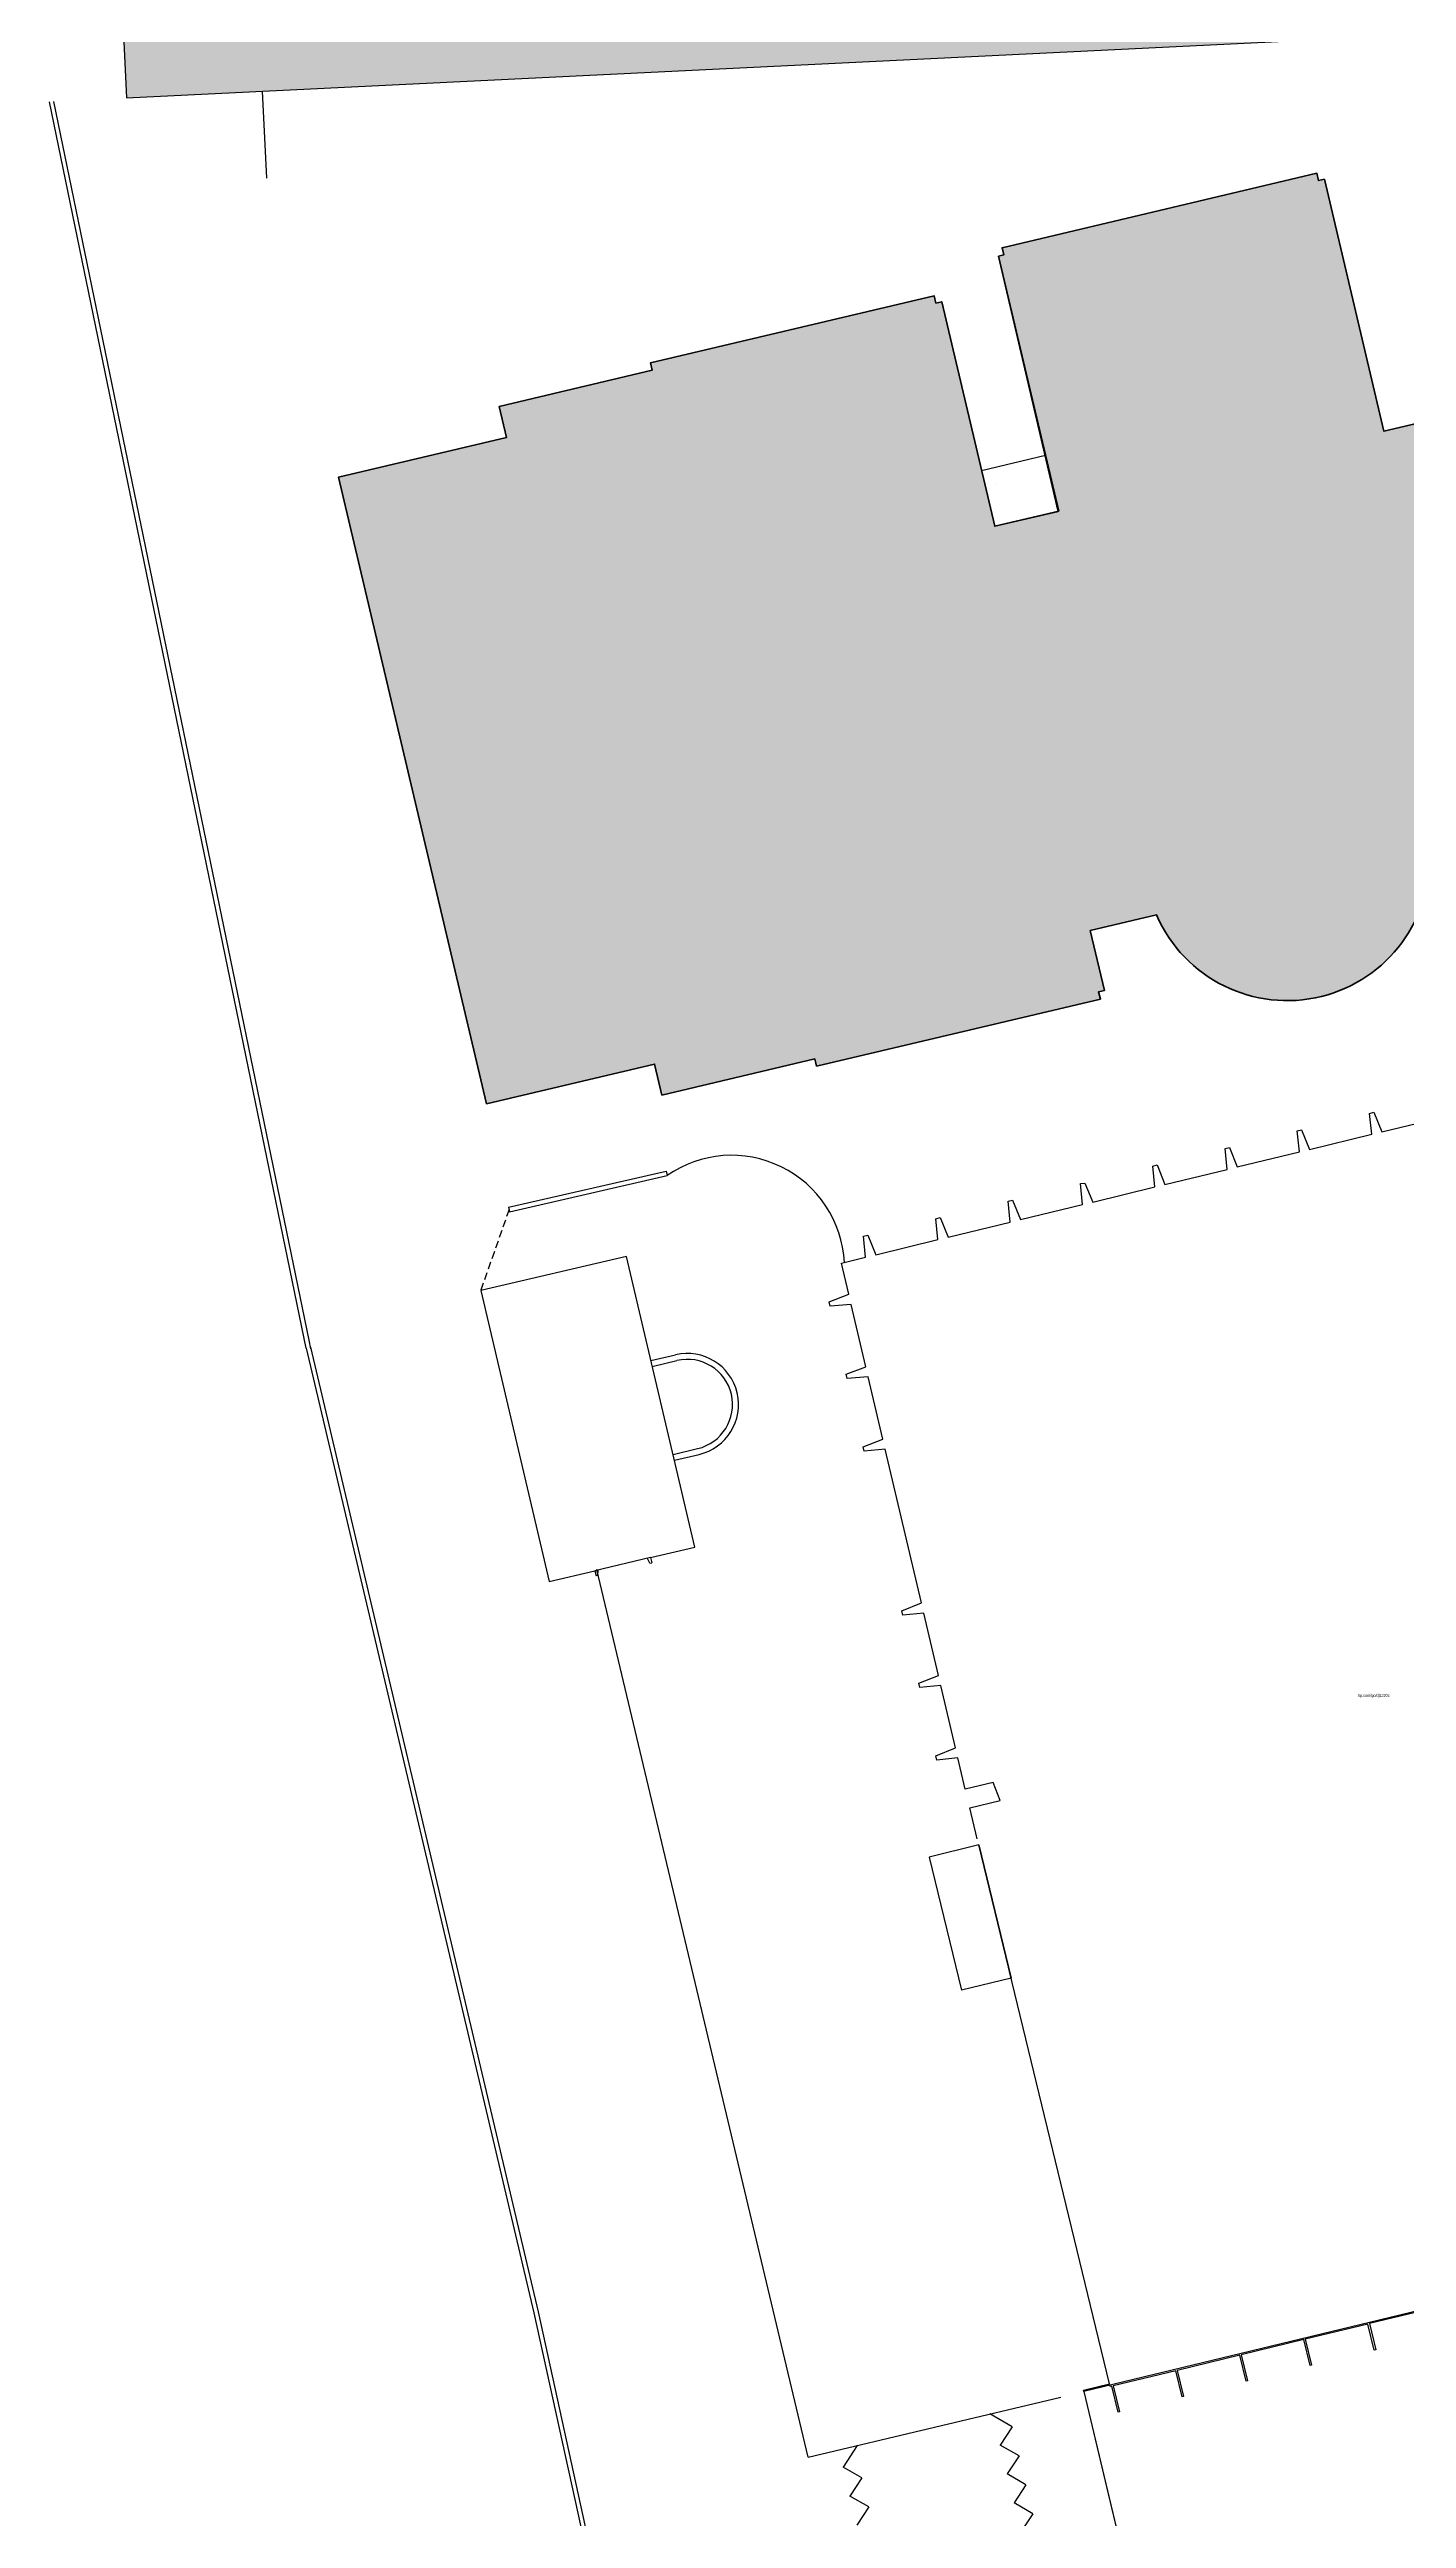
# Model space of a CAD drawing. Header units: millimetres. Extents: x 34038 to 35840, y 10511 to 10922.
# Drawn here: x 34062.4 to 34108, y 10673.6 to 10756.5 of the extents above; entities that cross this region are included whole.
import ezdxf

# ---------------------------------------------------------------- set-up
doc = ezdxf.new("R2010")
doc.units = ezdxf.units.MM
doc.linetypes.add('HIDDEN', pattern=[0.375, 0.25, -0.125])
for name, color, linetype in [('_0', 7, 'Continuous'), ('MANTER', 150, 'Continuous'), ('PAREDE', 4, 'Continuous')]:
    doc.layers.add(name, color=color, linetype=linetype)
doc.layers.add('PROJEÇÃO DAS EDIFICAÇÕES', color=4, linetype='Continuous', lineweight=60)
doc.styles.add('SANSSERIF', font='swisscl.ttf')

msp = doc.modelspace()

# ---------------------------------------------------------------- hatches: boundary and pattern name
at = {"layer": 'MANTER'}
h = msp.add_hatch(color=170, dxfattribs=at)
h.dxf.hatch_style = 1
h.paths.add_polyline_path([(34136.01768957287, 10788.65918684993), (34136.40721966201, 10788.67833395378), (34136.39720521172, 10788.8880952427), (34063.58504239561, 10785.30905967625), (34065.03716420053, 10754.89311746755), (34137.84932701664, 10758.47215303399), (34137.83931256635, 10758.68191432291), (34137.4497824772, 10758.66276721905)])
h = msp.add_hatch(color=170, dxfattribs=at)
h.dxf.hatch_style = 1
h.paths.add_polyline_path([(34132.25826076658, 10738.39322167993), (34129.7911070709, 10748.83370427497), (34123.04434488488, 10752.71460337156), (34108.48352956137, 10749.27378835282), (34108.59851594804, 10748.78718981993), (34108.4038765354, 10748.74119526539), (34109.47324992862, 10744.21582892156), (34107.28355653535, 10743.69839018265), (34105.28279341364, 10752.16520463265), (34105.088154001, 10752.11921007813), (34105.03066080782, 10752.36250934391), (34094.45200873094, 10749.86270530434), (34094.50950192413, 10749.61940603851), (34094.33480019576, 10749.57812288796), (34096.35856059581, 10741.01398873189), (34094.20732134319, 10740.50563695561), (34092.4250323545, 10748.04791419533), (34092.23039294186, 10748.00191964078), (34092.17289974867, 10748.24521890658), (34082.63556852941, 10745.9914857338), (34082.6930617226, 10745.748186468), (34077.55458122893, 10744.53393022797), (34077.80065209576, 10743.49260937036), (34072.15610912926, 10742.1587672885), (34077.12947823866, 10721.11250101103), (34082.77402120517, 10722.44634309284), (34083.02009207199, 10721.40502223522), (34088.15857256566, 10722.61927847521), (34088.21606575883, 10722.37597920942), (34097.75339697825, 10724.62971238216), (34097.69590378506, 10724.87301164795), (34097.89054319765, 10724.91900620249), (34097.4154415228, 10726.9295379241), (34099.63900141094, 10727.45497953521, 0.3663520705282909), (34105.18688702823, 10724.71731079736, 0.3596282915412333), (34108.81177871929, 10729.6225662564), (34112.70436738554, 10730.54241018374), (34113.08382246055, 10728.93663502948), (34113.2784618732, 10728.98262958403), (34113.43944281411, 10728.30139163979), (34128.37072184256, 10731.82974963479)])

# ---------------------------------------------------------------- linework, layer by layer
for p, q in [((34071.07052553138, 10712.89893537913), (34062.44031738454, 10754.76549161234)), ((34071.16846688617, 10713.16677978351), (34062.59193487476, 10754.77294427367)), ((34069.74637783483, 10752.19608487858), (34069.60277469846, 10755.11755764744)), ((34077.87022208991, 10717.63360479192), (34083.16383509341, 10718.84810953426)), ((34077.90376485779, 10717.48740327782), (34083.19737786129, 10718.70190802017)), ((34083.16383509341, 10718.84810953426), (34083.19737786129, 10718.70190802017)), ((34077.87022208991, 10717.63360479192), (34077.90376485779, 10717.48740327782)), ((34071.22701473538, 10712.88275455731), (34071.16846688617, 10713.16677978351)), ((34071.07052553138, 10712.89893537913), (34078.72271648142, 10680.50579381206)), ((34071.21650763047, 10712.93342054616), (34078.86869858051, 10680.54027897909)), ((34087.93750410233, 10675.65661461555), (34080.83728769286, 10705.47321810565)), ((34078.72271648142, 10680.50579381206), (34084.45068248679, 10654.35203071683)), ((34078.86924349083, 10680.53788486242), (34083.46651120426, 10659.54686456837)), ((34087.93750410233, 10675.65661461555), (34096.42117418354, 10677.67682773416)), ((34097.19941312615, 10677.86214947655), (34099.02354500614, 10670.20190169776)), ((34094.79109320173, 10676.67360749674), (34094.03459410505, 10677.10851233092)), ((34094.79109320173, 10676.67360749674), (34094.39055882851, 10676.06424743781)), ((34089.5869124933, 10676.04938760619), (34089.10761743245, 10675.32020358093)), ((34095.02274537971, 10675.70080881848), (34094.39055882851, 10676.06424743781)), ((34089.73980398366, 10674.95676496159), (34089.10761743245, 10675.32020358093)), ((34095.02274537971, 10675.70080881848), (34094.62221100648, 10675.09144875955)), ((34095.25439755769, 10674.72801014021), (34094.62221100648, 10675.09144875955)), ((34089.73980398366, 10674.95676496159), (34089.33926961043, 10674.34740490266)), ((34089.97145616163, 10673.98396628333), (34089.33926961043, 10674.34740490266)), ((34095.25439755769, 10674.72801014021), (34094.85386318447, 10674.11865008128)), ((34089.97145616164, 10673.98396628332), (34089.57092178841, 10673.3746062244)), ((34095.48604973568, 10673.75521146195), (34094.85386318447, 10674.11865008128)), ((34095.48604973568, 10673.75521146194), (34095.08551536245, 10673.14585140302))]:
    msp.add_line(p, q)
at = {"color": 7}
msp.add_line((34093.76291941582, 10742.38636173752), (34095.91413449204, 10742.89470780075), dxfattribs=at)
at = {"color": 1}
msp.add_line((34094.24373929595, 10741.91988779907), (34094.24373929595, 10741.91988779907), dxfattribs=at)
at = {"linetype": 'HIDDEN'}
msp.add_lwpolyline([(34077.88699347385, 10717.56050403487), (34076.93380011452, 10714.83507074276)], dxfattribs=at)
at = {"layer": '_0'}
msp.add_lwpolyline([(34098.88464288471, 10663.18077526645), (34154.44578174051, 10676.41152805704), (34150.6787801016, 10694.10059553846), (34138.02608892184, 10691.22053661579), (34137.61664430446, 10692.87636824167), (34135.85962180953, 10692.4419017223), (34135.77637624228, 10692.42131723236), (34136.97849238082, 10687.47154725783), (34097.19939268121, 10677.86212797273), (34099.02352081243, 10670.20189593652), (34097.30987936306, 10669.7938271522), (34098.88464288471, 10663.18077526645)], dxfattribs=at)
msp.add_arc((34085.36296086014, 10715.58532289957), 3.795109028585121, 3.00787070391174, 124.7938003619277, dxfattribs=at)
at = {"layer": 'MANTER'}
for p, q in [((34106.80101525064, 10720.79039123469), (34106.94654878356, 10720.82672291228)), ((34106.87327316689, 10720.08808538133), (34106.80101525064, 10720.79039123469)), ((34106.94654878356, 10720.82672291228), (34107.21339345645, 10720.17068802574)), ((34107.21339345645, 10720.17068802574), (34109.30265414627, 10720.67809220932)), ((34104.37163427127, 10720.2003844067), (34104.51735048353, 10720.23626696901)), ((34104.44389218753, 10719.49807855334), (34104.37163427127, 10720.2003844067)), ((34104.51735048353, 10720.23626696901), (34104.78401247707, 10719.58068119775)), ((34104.78401247707, 10719.58068119775), (34106.87327316689, 10720.08808538133)), ((34099.51287231253, 10719.02037075072), (34099.65840584545, 10719.05670242831)), ((34099.58513022878, 10718.31806489736), (34099.51287231253, 10719.02037075072)), ((34099.65840584545, 10719.05670242831), (34099.92525051833, 10718.40066754177)), ((34101.9422532919, 10719.61037757871), (34102.08796950416, 10719.64626014102)), ((34102.01451120815, 10718.90807172535), (34101.9422532919, 10719.61037757871)), ((34102.08796950416, 10719.64626014102), (34102.35463149771, 10718.99067436976)), ((34102.35463149771, 10718.99067436976), (34104.44389218753, 10719.49807855334)), ((34097.08344179826, 10718.43084537388), (34097.22920754542, 10718.44854592946)), ((34097.15574924941, 10717.72805806938), (34097.08344179826, 10718.43084537388)), ((34097.22920754542, 10718.44854592946), (34097.49586953897, 10717.81066071378)), ((34097.49586953897, 10717.81066071378), (34099.58513022878, 10718.31806489736)), ((34099.92525051833, 10718.40066754177), (34102.01451120815, 10718.90807172535)), ((34092.22472937442, 10717.25035026676), (34092.37026290734, 10717.28668194435)), ((34092.37026290734, 10717.28668194435), (34092.63710758022, 10716.63064705781)), ((34094.65406081888, 10717.84083854589), (34094.7996438867, 10717.87668877233)), ((34094.72636827004, 10717.13805124139), (34094.65406081888, 10717.84083854589)), ((34094.7996438867, 10717.87668877233), (34095.06648855959, 10717.22065388579)), ((34095.06648855959, 10717.22065388579), (34097.15574924941, 10717.72805806938)), ((34089.79534839505, 10716.66034343877), (34089.94088192796, 10716.69667511636)), ((34089.8676063113, 10715.95803758541), (34089.79534839505, 10716.66034343877)), ((34089.94088192796, 10716.69667511636), (34090.20772660086, 10716.04064022982)), ((34090.20772660086, 10716.04064022982), (34092.29698729067, 10716.5480444134)), ((34092.29698729067, 10716.5480444134), (34092.22472937442, 10717.25035026676)), ((34092.63710758022, 10716.63064705781), (34094.72636827004, 10717.13805124139)), ((34089.05402632405, 10715.76044908378), (34089.8676063113, 10715.95803758541)), ((34089.3002527437, 10714.71399949322), (34089.05402632405, 10715.76044908378)), ((34088.64061845425, 10714.46120273558), (34089.3002527437, 10714.71399949322)), ((34088.67497562909, 10714.31518651365), (34088.64061845425, 10714.46120273558)), ((34089.38041948499, 10714.37329497536), (34088.67497562909, 10714.31518651365)), ((34089.87285765903, 10712.28045812087), (34089.38041948499, 10714.37329497536)), ((34089.21322336958, 10712.02766136323), (34089.87285765903, 10712.28045812087)), ((34089.24758054441, 10711.88164514129), (34089.21322336958, 10712.02766136323)), ((34089.95302440031, 10711.93975360301), (34089.24758054441, 10711.88164514129)), ((34090.44546257435, 10709.84691674852), (34089.95302440031, 10711.93975360301)), ((34089.7858282849, 10709.59411999088), (34090.44546257435, 10709.84691674852)), ((34089.82018545974, 10709.44810376894), (34089.7858282849, 10709.59411999088)), ((34090.52562931564, 10709.50621223066), (34089.82018545974, 10709.44810376894)), ((34091.73966734471, 10704.34661319076), (34090.52562931564, 10709.50621223066)), ((34091.0823280321, 10704.08406289989), (34091.73966734471, 10704.34661319076)), ((34091.11668520693, 10703.93804667795), (34091.0823280321, 10704.08406289989)), ((34091.819834086, 10704.0059086729), (34091.11668520693, 10703.93804667795)), ((34092.31227226005, 10701.9130718184), (34091.819834086, 10704.0059086729)), ((34091.65493294742, 10701.65052152754), (34092.31227226005, 10701.9130718184)), ((34091.68929012226, 10701.5045053056), (34091.65493294742, 10701.65052152754)), ((34092.39243900133, 10701.57236730055), (34091.68929012226, 10701.5045053056)), ((34092.88487717537, 10699.47953044605), (34092.39243900133, 10701.57236730055)), ((34092.22753786275, 10699.21698015519), (34092.88487717537, 10699.47953044605)), ((34092.26189503758, 10699.07096393325), (34092.22753786275, 10699.21698015519)), ((34092.96504391665, 10699.1388259282), (34092.26189503758, 10699.07096393325)), ((34093.21127033631, 10698.09237633764), (34092.96504391665, 10699.1388259282)), ((34094.1510825248, 10698.32062197426), (34093.21127033631, 10698.09237633764)), ((34094.39074344213, 10697.70993207631), (34094.1510825248, 10698.32062197426)), ((34093.36571534643, 10697.46099064618), (34094.39074344213, 10697.70993207631)), ((34093.61823826881, 10696.42121558701), (34093.36571534643, 10697.46099064618)), ((34098.06216969722, 10678.12311805039), (34094.69907769103, 10691.97080821959)), ((34106.74475752473, 10680.12889077366), (34104.64073547438, 10679.61790160132)), ((34106.95715998281, 10679.25431362108), (34106.74475752473, 10680.12889077366)), ((34108.89736719466, 10680.65168008256), (34106.79334514432, 10680.14069091022)), ((34106.79334514432, 10680.14069091022), (34107.00574760239, 10679.26611375765)), ((34104.59214785479, 10679.60610146476), (34102.48812580444, 10679.09511229242)), ((34104.80455031287, 10678.73152431219), (34104.59214785479, 10679.60610146476)), ((34104.64073547438, 10679.61790160132), (34104.85313793246, 10678.74332444875)), ((34107.00574760239, 10679.26611375765), (34106.95715998281, 10679.25431362108)), ((34100.28692851492, 10678.56052284696), (34098.18290646457, 10678.04953367462)), ((34100.499330973, 10677.68594569439), (34100.28692851492, 10678.56052284696)), ((34102.43953818486, 10679.08331215586), (34100.33551613451, 10678.57232298352)), ((34100.33551613451, 10678.57232298352), (34100.54791859259, 10677.69774583095)), ((34102.65194064293, 10678.20873500329), (34102.43953818486, 10679.08331215586)), ((34102.48812580444, 10679.09511229242), (34102.70052826252, 10678.22053513985)), ((34104.85313793246, 10678.74332444875), (34104.80455031287, 10678.73152431219)), ((34097.18759254464, 10677.91071559232), (34098.06216969722, 10678.12311805039)), ((34097.19939268121, 10677.86212797273), (34097.18759254464, 10677.91071559232)), ((34098.07396983378, 10678.0745304308), (34097.19939268121, 10677.86212797273)), ((34098.08576997034, 10678.02594281122), (34098.07396983378, 10678.0745304308)), ((34098.13431884498, 10678.03773353806), (34098.08576997034, 10678.02594281122)), ((34098.34672130306, 10677.16315638549), (34098.13431884498, 10678.03773353806)), ((34098.18290646457, 10678.04953367462), (34098.39530892265, 10677.17495652205)), ((34100.54791859259, 10677.69774583095), (34100.499330973, 10677.68594569439)), ((34102.70052826252, 10678.22053513985), (34102.65194064293, 10678.20873500329)), ((34098.39530892265, 10677.17495652205), (34098.34672130306, 10677.16315638549))]:
    msp.add_line(p, q, dxfattribs=at)
for points in [[(34137.84932701664, 10758.47215303399), (34137.83931256635, 10758.68191432291), (34137.4497824772, 10758.66276721905), (34136.01768957287, 10788.65918684993), (34136.40721966201, 10788.67833395378), (34136.39720521172, 10788.8880952427), (34063.58504239561, 10785.30905967625), (34065.03716420053, 10754.89311746755), (34137.84932701664, 10758.47215303399)], [(34109.47324992862, 10744.21582892156), (34107.28355653535, 10743.69839018265), (34105.28279341364, 10752.16520463265), (34105.088154001, 10752.11921007813), (34105.03066080782, 10752.36250934391), (34094.45200873094, 10749.86270530434), (34094.50950192413, 10749.61940603851), (34094.33480019576, 10749.57812288796), (34096.35856059581, 10741.01398873189), (34094.20732134319, 10740.50563695561), (34092.4250323545, 10748.04791419533), (34092.23039294186, 10748.00191964078), (34092.17289974867, 10748.24521890658), (34082.63556852941, 10745.9914857338), (34082.6930617226, 10745.748186468), (34077.55458122893, 10744.53393022797), (34077.80065209576, 10743.49260937036), (34072.15610912926, 10742.1587672885), (34077.12947823866, 10721.11250101103), (34082.77402120517, 10722.44634309284), (34083.02009207199, 10721.40502223522), (34088.15857256566, 10722.61927847521), (34088.21606575883, 10722.37597920942), (34097.75339697825, 10724.62971238216), (34097.69590378506, 10724.87301164795), (34097.89054319765, 10724.91900620249), (34097.4154415228, 10726.9295379241), (34099.63900141094, 10727.45497953521)]]:
    msp.add_lwpolyline(points, dxfattribs=at)
msp.add_lwpolyline([(34108.81177871929, 10729.6225662564, -0.3596282915412333), (34105.18688702823, 10724.71731079736, -0.3663520705282911), (34099.63900141094, 10727.45497953521), (34097.4154415228, 10726.9295379241), (34097.89054319765, 10724.91900620249), (34097.69590378506, 10724.87301164795), (34097.75339697825, 10724.62971238216), (34088.21606575883, 10722.37597920942), (34088.15857256566, 10722.61927847521), (34083.02009207199, 10721.40502223522), (34082.77402120517, 10722.44634309284), (34077.12947823866, 10721.11250101103), (34072.15610912926, 10742.1587672885), (34077.80065209576, 10743.49260937036), (34077.55458122893, 10744.53393022797), (34082.6930617226, 10745.748186468), (34082.63556852941, 10745.9914857338), (34092.17289974867, 10748.24521890658), (34092.23039294186, 10748.00191964078), (34092.4250323545, 10748.04791419533), (34094.20732134319, 10740.50563695561), (34096.33862291156, 10741.00927732789), (34094.33480019576, 10749.57812288796), (34094.50950192413, 10749.61940603851), (34094.45200873094, 10749.86270530434), (34105.03066080782, 10752.36250934391), (34105.088154001, 10752.11921007813), (34105.28279341364, 10752.16520463265), (34107.28355653535, 10743.69839018265), (34109.47324992755, 10744.2158289213)], format="xyb", dxfattribs=at)
at = {"layer": 'PAREDE'}
for p, q in [((34081.83008437877, 10715.98715598426), (34076.93380011452, 10714.83507074276)), ((34076.93380011452, 10714.83507074276), (34079.23224452772, 10705.06683762313)), ((34082.63920176925, 10705.86848739355), (34080.77024236818, 10705.42872523378)), ((34082.62087927649, 10705.68439696398), (34082.53212597023, 10705.84329268648)), ((34082.62087927649, 10705.68439696398), (34082.67928425777, 10705.69813953148)), ((34082.63920176925, 10705.86848739355), (34082.67928425777, 10705.69813953148)), ((34079.23224452772, 10705.06683762313), (34080.77024236818, 10705.42872523378)), ((34080.77024236818, 10705.42872523378), (34080.81032485671, 10705.2583773717)), ((34080.86872983799, 10705.2721199392), (34080.81032485671, 10705.2583773717)), ((34080.86872983799, 10705.2721199392), (34080.8773181672, 10705.45391994085)), ((34093.6678192873, 10696.21716908856), (34092.00612337096, 10695.81360164488)), ((34092.00612337096, 10695.81360164488), (34093.09174339488, 10691.34354245471)), ((34094.75343931123, 10691.74710989839), (34093.09174339488, 10691.34354245471))]:
    msp.add_line(p, q, dxfattribs=at)
at = {"layer": 'PAREDE', "color": 2}
for p, q in [((34082.65349321439, 10712.48772418903), (34083.48089711591, 10712.68241056185)), ((34082.6993017727, 10712.29304091809), (34083.52670567422, 10712.48772729091)), ((34083.39559185901, 10709.33385519973), (34084.22299576052, 10709.52854157255)), ((34083.44140041732, 10709.13917192879), (34084.26880431884, 10709.33385830161))]:
    msp.add_line(p, q, dxfattribs=at)
at = {"layer": 'PAREDE'}
msp.add_lwpolyline([(34082.63920176925, 10705.86848739355), (34084.12852879197, 10706.21892286463), (34081.83008437877, 10715.98715598426)], dxfattribs=at)
at = {"layer": 'PAREDE', "color": 2}
for radius in [1.720000000000027, 1.520000000000027]:
    msp.add_arc((34083.87485071737, 10711.00813443173), radius, 283.240723444419, 103.240723444419, dxfattribs=at)
at = {"layer": 'PROJEÇÃO DAS EDIFICAÇÕES'}
msp.add_line((34093.6678192873, 10696.21716908856), (34094.75343931123, 10691.74710989839), dxfattribs=at)
msp.add_lwpolyline([(34108.81179916424, 10729.62258776022, -0.3596282915412333), (34105.18690747317, 10724.71733230118, -0.3663520705282911), (34099.63902185589, 10727.45500103903), (34097.41546196774, 10726.92955942792), (34097.89056364259, 10724.91902770631), (34097.69592423001, 10724.87303315177), (34097.75341742319, 10724.62973388598), (34088.21608620378, 10722.37600071324), (34088.1585930106, 10722.61929997903), (34083.02011251693, 10721.40504373904), (34082.77404165012, 10722.44636459666), (34077.12949868361, 10721.11252251485), (34072.15612957421, 10742.15878879232), (34077.80067254071, 10743.49263087418), (34077.55460167388, 10744.53395173179), (34082.69308216754, 10745.74820797182), (34082.63558897436, 10745.99150723762), (34092.17292019362, 10748.2452404104), (34092.2304133868, 10748.0019411446), (34092.42505279944, 10748.04793569915), (34094.20734178813, 10740.50565845943), (34096.3386433565, 10741.00929883171), (34094.33482064071, 10749.57814439178), (34094.50952236907, 10749.61942754233), (34094.45202917588, 10749.86272680816), (34105.03068125277, 10752.36253084773), (34105.08817444595, 10752.11923158195), (34105.28281385859, 10752.16522613647), (34107.28357698029, 10743.69841168647), (34109.47327037249, 10744.21585042512)], format="xyb", dxfattribs=at)

# ---------------------------------------------------------------- texts
at = {"insert": (34106.41361399688, 10701.28910677126), "char_height": 0.1, "width": 1.203683127572017, "attachment_point": 1, "style": 'SANSSERIF'}
msp.add_mtext('hp.com/go/dj1220c', dxfattribs=at)
msp.add_mtext('hp.com/go/dj1220c', dxfattribs=at)

doc.saveas('drawing.dxf')
